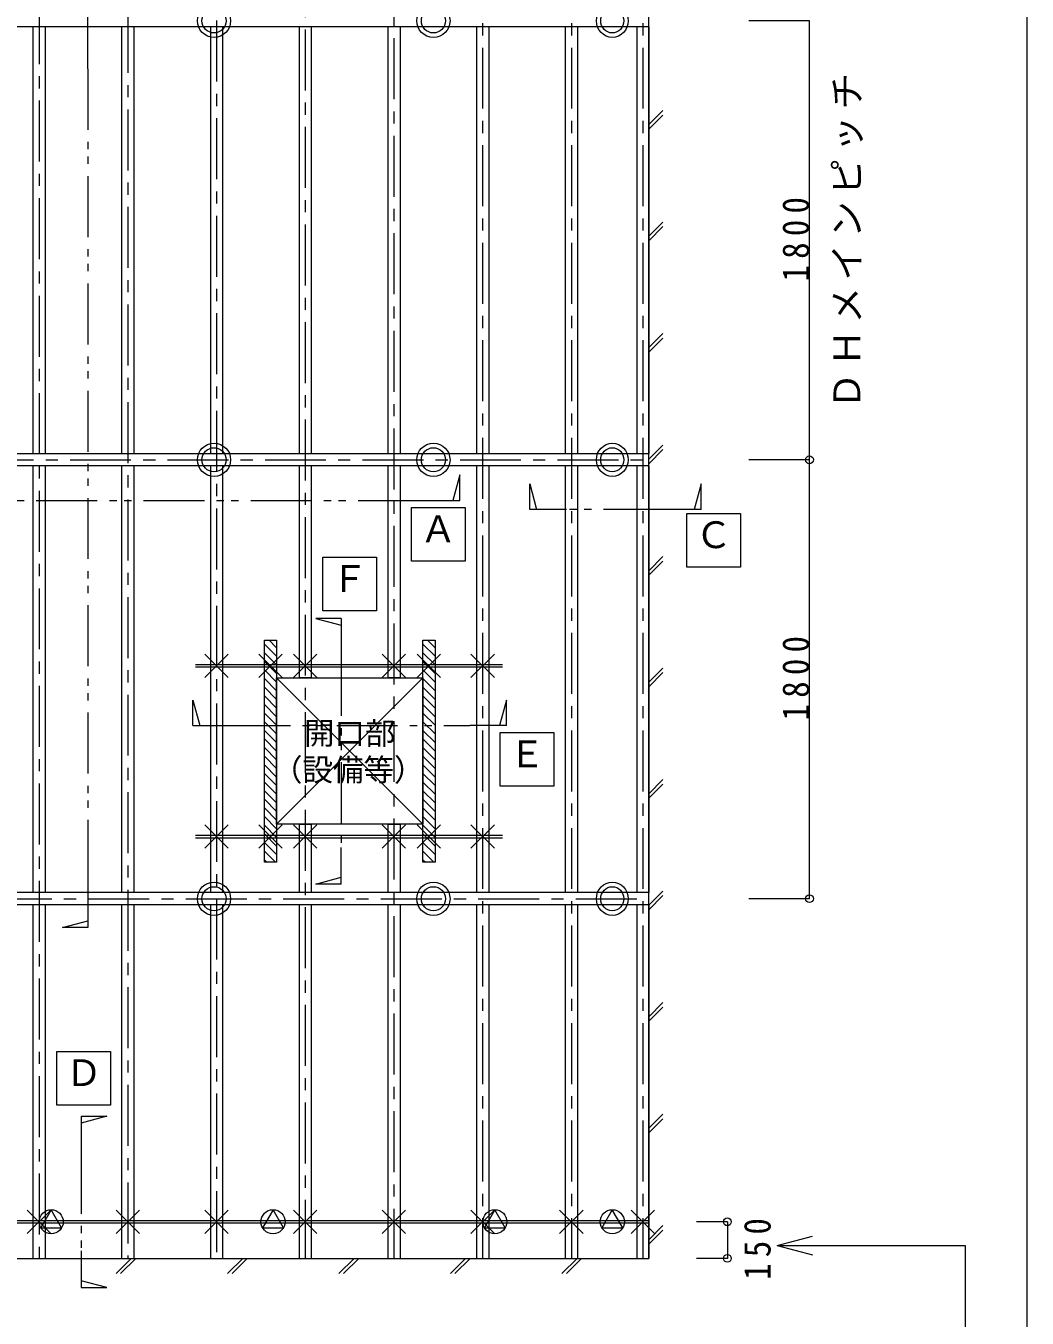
# Model space of a CAD drawing. Units: millimetres on the paper, enlarged 20 times, with parts at other scales. Extents: x -4155 to 4045, y -2866 to 2834.
# Drawn here: x -2541 to -898, y -811 to 1309 of the extents above; entities that cross this region are included whole.
import ezdxf
from ezdxf.enums import TextEntityAlignment as Align

# ---------------------------------------------------------------- set-up
doc = ezdxf.new("R2010")
doc.units = ezdxf.units.MM
doc.header["$LTSCALE"] = 20
doc.linetypes.add('CHAIN1', pattern=[8, 5, -1, 1, -1])
doc.linetypes.add('DOUBLE_CHAIN1', pattern=[8.8, 5, -1, 0.6, -0.6, 0.6, -1])
for name, color, linetype, lineweight in [('0-0_基本', 7, 'Continuous', 9), ('0-1_軸組', 7, 'Continuous', 9), ('0-2_インサート', 7, 'Continuous', 9), ('0-3_文字', 7, 'Continuous', 9), ('0-4_ブレース', 7, 'Continuous', 9), ('F-1_レイアウト', 7, 'Continuous', 9)]:
    doc.layers.add(name, color=color, linetype=linetype, lineweight=lineweight)
doc.styles.add('ＭＳ ゴシック', font='')
doc.styles.get('ＭＳ ゴシック').set_extended_font_data('MS Gothic')

msp = doc.modelspace()

# ---------------------------------------------------------------- linework, layer by layer
at = {"layer": '0-0_基本', "color": 4, "linetype": 'CHAIN1'}
for p, q in [((-1791.6, 2233.18), (-1791.6, -712.67)), ((-1646, 2233.18), (-1646, -712.67)), ((-1528.8, 2233.18), (-1528.8, -712.67)), ((-1937.2, 2088.7), (-1937.2, -712.67)), ((-2082.8, 1943.1), (-2082.8, -712.67)), ((-2228.4, 1797.5), (-2228.4, -712.67)), ((-2374, 1651.9), (-2374, -712.67)), ((-2519.6, 1506.3), (-2519.6, -712.67)), ((-3428.72, 597.18), (-1518.8, 597.18)), ((-3718.8, -122.82), (-1518.8, -122.82))]:
    msp.add_line(p, q, dxfattribs=at)
at = {"layer": '0-0_基本'}
for p, q in [((-1518.8, -712.67), (-1518.8, 2233.18)), ((-1518.8, 1146.94), (-1495.66, 1170.08)), ((-1518.8, 1139.49), (-1495.66, 1162.63)), ((-1518.8, 964.03), (-1495.66, 987.17)), ((-1518.8, 956.57), (-1495.66, 979.71)), ((-1518.8, 781.11), (-1495.66, 804.25)), ((-1518.8, 773.66), (-1495.66, 796.8)), ((-1518.8, 598.2), (-1495.66, 621.34)), ((-1518.8, 590.75), (-1495.66, 613.89)), ((-1518.8, 415.29), (-1495.66, 438.43)), ((-1518.8, 415.29), (-1495.66, 438.43)), ((-1518.8, 407.83), (-1495.66, 430.98)), ((-1518.8, 407.83), (-1495.66, 430.98)), ((-2247.67, 240.05), (-2209.14, 278.59)), ((-2247.67, 278.59), (-2209.14, 240.05)), ((-2159.03, 240.05), (-2120.49, 278.59)), ((-2159.03, 278.59), (-2120.49, 240.05)), ((-2102.07, 240.05), (-2063.54, 278.59)), ((-2102.07, 278.59), (-2063.54, 240.05)), ((-1956.47, 240.05), (-1917.94, 278.59)), ((-1956.47, 278.59), (-1917.94, 240.05)), ((-1899.03, 240.05), (-1860.49, 278.59)), ((-1899.03, 278.59), (-1860.49, 240.05)), ((-1810.87, 240.05), (-1772.34, 278.59)), ((-1810.87, 278.59), (-1772.34, 240.05)), ((-2262.95, 261.32), (-1759.01, 261.32)), ((-2262.95, 257.32), (-1759.01, 257.32)), ((-1518.8, 232.37), (-1495.66, 255.51)), ((-1518.8, 224.92), (-1495.66, 248.06)), ((-1518.8, 49.46), (-1495.66, 72.6)), ((-1518.8, 42.01), (-1495.66, 65.15)), ((-2262.95, -18.68), (-1759.01, -18.68)), ((-2247.67, -39.95), (-2209.14, -1.41)), ((-2247.67, -1.41), (-2209.14, -39.95)), ((-2159.03, -39.95), (-2120.49, -1.41)), ((-2159.03, -1.41), (-2120.49, -39.95)), ((-2102.07, -39.95), (-2063.54, -1.41)), ((-2102.07, -1.41), (-2063.54, -39.95)), ((-1956.47, -39.95), (-1917.94, -1.41)), ((-1956.47, -1.41), (-1917.94, -39.95)), ((-1899.03, -39.95), (-1860.49, -1.41)), ((-1899.03, -1.41), (-1860.49, -39.95)), ((-1810.87, -39.95), (-1772.34, -1.41)), ((-1810.87, -1.41), (-1772.34, -39.95)), ((-2262.95, -22.68), (-1759.01, -22.68)), ((-1518.8, -133.45), (-1495.66, -110.31)), ((-1518.8, -140.91), (-1495.66, -117.76)), ((-1518.8, -316.37), (-1495.66, -293.23)), ((-1518.8, -323.82), (-1495.66, -300.68)), ((-1518.8, -499.28), (-1495.66, -476.14)), ((-1518.8, -506.73), (-1495.66, -483.59)), ((-2538.87, -671.94), (-2500.34, -633.41)), ((-2538.87, -633.41), (-2500.34, -671.94)), ((-2393.27, -671.94), (-2354.74, -633.41)), ((-2393.27, -633.41), (-2354.74, -671.94)), ((-2247.67, -671.94), (-2209.14, -633.41)), ((-2247.67, -633.41), (-2209.14, -671.94)), ((-2102.07, -671.94), (-2063.54, -633.41)), ((-2102.07, -633.41), (-2063.54, -671.94)), ((-1956.47, -671.94), (-1917.94, -633.41)), ((-1956.47, -633.41), (-1917.94, -671.94)), ((-1810.87, -671.94), (-1772.34, -633.41)), ((-1810.87, -633.41), (-1772.34, -671.94)), ((-1665.27, -671.94), (-1626.74, -633.41)), ((-1665.27, -633.41), (-1626.74, -671.94)), ((-1548.07, -671.94), (-1509.54, -633.41)), ((-1548.07, -633.41), (-1509.54, -671.94)), ((-3718.8, -650.67), (-1518.8, -650.67)), ((-3718.8, -654.67), (-1518.8, -654.67)), ((-1518.8, -682.19), (-1495.66, -659.05)), ((-1518.8, -689.64), (-1495.66, -666.5)), ((-3718.8, -712.67), (-1518.8, -712.67)), ((-2393.24, -737.7), (-2368.22, -712.67)), ((-2385.79, -737.7), (-2360.77, -712.67)), ((-2210.33, -737.7), (-2185.31, -712.67)), ((-2202.88, -737.7), (-2177.85, -712.67)), ((-2027.42, -737.7), (-2002.39, -712.67)), ((-2019.96, -737.7), (-1994.94, -712.67)), ((-1844.5, -737.7), (-1819.48, -712.67)), ((-1837.05, -737.7), (-1812.03, -712.67)), ((-1661.59, -737.7), (-1636.57, -712.67)), ((-1654.14, -737.7), (-1629.11, -712.67))]:
    msp.add_line(p, q, dxfattribs=at)
at = {"layer": '0-1_軸組'}
for p, q in [((-1518.8, 1307.18), (-2718.72, 1307.18)), ((-2529.6, 1307.18), (-2529.6, 607.18)), ((-2509.6, 1307.18), (-2509.6, 607.18)), ((-2384, 1307.18), (-2384, 607.18)), ((-2364, 1307.18), (-2364, 607.18)), ((-2238.4, 1307.18), (-2238.4, 607.18)), ((-2218.4, 1307.18), (-2218.4, 607.18)), ((-2092.8, 1307.18), (-2092.8, 607.18)), ((-2072.8, 1307.18), (-2072.8, 607.18)), ((-1947.2, 1307.18), (-1947.2, 607.18)), ((-1927.2, 1307.18), (-1927.2, 607.18)), ((-1801.6, 1307.18), (-1801.6, 607.18)), ((-1781.6, 1307.18), (-1781.6, 607.18)), ((-1656, 1307.18), (-1656, 607.18)), ((-1636, 1307.18), (-1636, 607.18)), ((-1538.8, 1307.18), (-1538.8, 607.18)), ((-1518.8, 1307.18), (-1518.8, 607.18)), ((-1518.8, 607.18), (-3418.72, 607.18)), ((-1518.8, 587.18), (-3438.72, 587.18)), ((-2529.6, 587.18), (-2529.6, -112.82)), ((-2509.6, 587.18), (-2509.6, -112.82)), ((-2384, 587.18), (-2384, -112.82)), ((-2364, 587.18), (-2364, -112.82)), ((-2238.4, 587.18), (-2238.4, -112.82)), ((-2218.4, 587.18), (-2218.4, -112.82)), ((-2092.8, 587.18), (-2092.8, 239.32)), ((-2072.8, 587.18), (-2072.8, 239.32)), ((-1947.2, 587.18), (-1947.2, 239.32)), ((-1927.2, 587.18), (-1927.2, 239.32)), ((-1801.6, 587.18), (-1801.6, -112.82)), ((-1781.6, 587.18), (-1781.6, -112.82)), ((-1656, 587.18), (-1656, -112.82)), ((-1636, 587.18), (-1636, -112.82)), ((-1538.8, 587.18), (-1538.8, -112.82)), ((-1518.8, 587.18), (-1518.8, -112.82)), ((-2149.76, -62.92), (-2149.76, 301.08)), ((-2149.76, 301.08), (-2129.76, 301.08)), ((-2141.88, 301.08), (-2129.76, 288.96)), ((-2129.76, 301.08), (-2129.76, -62.92)), ((-1889.76, -62.92), (-1889.76, 301.08)), ((-1889.76, 301.08), (-1869.76, 301.08)), ((-1881.88, 301.08), (-1869.76, 288.96)), ((-1869.76, 301.08), (-1869.76, -62.92)), ((-2149.76, 294.81), (-2129.76, 274.81)), ((-2149.76, 280.67), (-2129.76, 260.67)), ((-1889.76, 294.81), (-1869.76, 274.81)), ((-1889.76, 280.67), (-1869.76, 260.67)), ((-2149.76, 266.53), (-2129.76, 246.53)), ((-1889.76, 266.53), (-1869.76, 246.53)), ((-2149.76, 252.39), (-2129.76, 232.39)), ((-2149.76, 238.24), (-2129.76, 218.24)), ((-2072.8, 239.32), (-2092.8, 239.32)), ((-1927.2, 239.32), (-1947.2, 239.32)), ((-1889.76, 252.39), (-1869.76, 232.39)), ((-1889.76, 238.24), (-1869.76, 218.24)), ((-2149.76, 224.1), (-2129.76, 204.1)), ((-1889.76, 224.1), (-1869.76, 204.1)), ((-2149.76, 209.96), (-2129.76, 189.96)), ((-2149.76, 195.82), (-2129.76, 175.82)), ((-1889.76, 209.96), (-1869.76, 189.96)), ((-1889.76, 195.82), (-1869.76, 175.82)), ((-2149.76, 181.68), (-2129.76, 161.68)), ((-1889.76, 181.68), (-1869.76, 161.68)), ((-2149.76, 167.53), (-2129.76, 147.53)), ((-2149.76, 153.39), (-2129.76, 133.39)), ((-1889.76, 167.53), (-1869.76, 147.53)), ((-1889.76, 153.39), (-1869.76, 133.39)), ((-2149.76, 139.25), (-2129.76, 119.25)), ((-1889.76, 139.25), (-1869.76, 119.25)), ((-2149.76, 125.11), (-2129.76, 105.11)), ((-2149.76, 110.97), (-2129.76, 90.97)), ((-1889.76, 125.11), (-1869.76, 105.11)), ((-1889.76, 110.97), (-1869.76, 90.97)), ((-2149.76, 96.82), (-2129.76, 76.82)), ((-1889.76, 96.82), (-1869.76, 76.82)), ((-2149.76, 82.68), (-2129.76, 62.68)), ((-2149.76, 68.54), (-2129.76, 48.54)), ((-1889.76, 82.68), (-1869.76, 62.68)), ((-1889.76, 68.54), (-1869.76, 48.54)), ((-2149.76, 54.4), (-2129.76, 34.4)), ((-1889.76, 54.4), (-1869.76, 34.4)), ((-2149.76, 40.25), (-2129.76, 20.25)), ((-2149.76, 26.11), (-2129.76, 6.11)), ((-1889.76, 40.25), (-1869.76, 20.25)), ((-1889.76, 26.11), (-1869.76, 6.11)), ((-2149.76, 11.97), (-2129.76, -8.03)), ((-1889.76, 11.97), (-1869.76, -8.03)), ((-2149.76, -2.17), (-2129.76, -22.17)), ((-2149.76, -16.31), (-2129.76, -36.31)), ((-2092.8, -0.68), (-2092.8, -52.92)), ((-2092.8, -0.68), (-2072.8, -0.68)), ((-2092.8, -0.68), (-2092.8, -112.82)), ((-2072.8, -0.68), (-2072.8, -52.92)), ((-2072.8, -0.68), (-2072.8, -112.82)), ((-1947.2, -0.68), (-1947.2, -52.92)), ((-1947.2, -0.68), (-1927.2, -0.68)), ((-1947.2, -0.68), (-1947.2, -112.82)), ((-1927.2, -0.68), (-1927.2, -52.92)), ((-1927.2, -0.68), (-1927.2, -112.82)), ((-1889.76, -2.17), (-1869.76, -22.17)), ((-1889.76, -16.31), (-1869.76, -36.31)), ((-2149.76, -30.46), (-2129.76, -50.46)), ((-1889.76, -30.46), (-1869.76, -50.46)), ((-2149.76, -44.6), (-2131.43, -62.92)), ((-2149.76, -58.74), (-2145.58, -62.92)), ((-2129.76, -62.92), (-2149.76, -62.92)), ((-1889.76, -44.6), (-1871.43, -62.92)), ((-1889.76, -58.74), (-1885.58, -62.92)), ((-1869.76, -62.92), (-1889.76, -62.92)), ((-1518.8, -112.82), (-3718.8, -112.82)), ((-1518.8, -132.82), (-3718.8, -132.82)), ((-2529.6, -132.82), (-2529.6, -712.67)), ((-2509.6, -132.82), (-2509.6, -712.67)), ((-2384, -132.82), (-2384, -712.67)), ((-2364, -132.82), (-2364, -712.67)), ((-2238.4, -132.82), (-2238.4, -712.67)), ((-2218.4, -132.82), (-2218.4, -712.67)), ((-2092.8, -132.82), (-2092.8, -712.67)), ((-2072.8, -132.82), (-2072.8, -712.67)), ((-1947.2, -132.82), (-1947.2, -712.67)), ((-1927.2, -132.82), (-1927.2, -712.67)), ((-1801.6, -132.82), (-1801.6, -712.67)), ((-1781.6, -132.82), (-1781.6, -712.67)), ((-1656, -132.82), (-1656, -712.67)), ((-1636, -132.82), (-1636, -712.67)), ((-1538.8, -132.82), (-1538.8, -712.67)), ((-1518.8, -132.82), (-1518.8, -712.67))]:
    msp.add_line(p, q, dxfattribs=at)
at = {"layer": '0-2_インサート'}
for p, q in [((-2499.6, -632.9), (-2516.73, -662.56)), ((-2482.47, -662.56), (-2499.6, -632.9)), ((-2135.6, -632.9), (-2152.73, -662.56)), ((-2118.47, -662.56), (-2135.6, -632.9)), ((-1771.6, -632.9), (-1788.73, -662.56)), ((-1754.47, -662.56), (-1771.6, -632.9)), ((-1578.8, -632.9), (-1595.93, -662.56)), ((-1561.67, -662.56), (-1578.8, -632.9)), ((-2516.73, -662.56), (-2482.47, -662.56)), ((-2152.73, -662.56), (-2118.47, -662.56)), ((-1788.73, -662.56), (-1754.47, -662.56)), ((-1595.93, -662.56), (-1561.67, -662.56))]:
    msp.add_line(p, q, dxfattribs=at)
for centre, radius in [((-2232.4, 1317.18), 27.25), ((-2232.4, 1317.18), 19.78), ((-1872.4, 1317.18), 27.25), ((-1872.4, 1317.18), 19.78), ((-2232.4, 597.18), 27.25), ((-2232.4, 597.18), 19.78), ((-1872.4, 597.18), 27.25), ((-1872.4, 597.18), 19.78), ((-2232.4, -122.82), 27.25), ((-2232.4, -122.82), 19.78), ((-1872.4, -122.82), 27.25), ((-1872.4, -122.82), 19.78), ((-2499.6, -652.67), 19.78), ((-2135.6, -652.67), 19.78), ((-1771.6, -652.67), 19.78), ((-1578.8, -652.67), 19.78)]:
    msp.add_circle(centre, radius, dxfattribs=at)
for centre, major_axis in [((-1578.8, 1317.18), (0, 27.25)), ((-1578.8, 1317.18), (0, 19.78)), ((-1578.8, 597.18), (0, 27.25)), ((-1578.8, 597.18), (0, 19.78)), ((-1578.8, -122.82), (0, 27.25)), ((-1578.8, -122.82), (0, 19.78))]:
    msp.add_ellipse(centre, major_axis=major_axis, ratio=0.95783, dxfattribs=at)
at = {"layer": '0-3_文字'}
for p, q in [((-2439.35, 1238.49), (-2439.35, 1363.88)), ((-2439.35, 1238.49), (-2439.35, 1363.88)), ((-1255.19, 597.18), (-1354.49, 597.18)), ((-1255.19, -122.82), (-1255.19, 597.18)), ((-1829.25, 572.54), (-1840.46, 530.69)), ((-1829.25, 530.69), (-1829.25, 572.54)), ((-1714.19, 557.6), (-1702.98, 515.75)), ((-1714.19, 515.75), (-1714.19, 557.6)), ((-1433.15, 557.6), (-1444.37, 515.75)), ((-1433.15, 515.75), (-1433.15, 557.6)), ((-1954.64, 530.69), (-1829.25, 530.69)), ((-1908.39, 518.98), (-1820.39, 518.98)), ((-1908.39, 430.98), (-1908.39, 518.98)), ((-1820.39, 518.98), (-1820.39, 430.98)), ((-1654.19, 515.75), (-1714.19, 515.75)), ((-1433.15, 515.75), (-1493.15, 515.75)), ((-1456.57, 509.25), (-1368.57, 509.25)), ((-1456.57, 421.25), (-1456.57, 509.25)), ((-1368.57, 509.25), (-1368.57, 421.25)), ((-2053.99, 437.25), (-1965.99, 437.25)), ((-2053.99, 349.25), (-2053.99, 437.25)), ((-1965.99, 437.25), (-1965.99, 349.25)), ((-1820.39, 430.98), (-1908.39, 430.98)), ((-1368.57, 421.25), (-1456.57, 421.25)), ((-1965.99, 349.25), (-2053.99, 349.25)), ((-2065.33, 337.05), (-2023.49, 325.84)), ((-2023.49, 337.05), (-2065.33, 337.05)), ((-2023.49, 337.05), (-2023.49, 277.05)), ((-2267.06, 203.06), (-2255.84, 161.21)), ((-2267.06, 161.21), (-2267.06, 203.06)), ((-1752.46, 203.06), (-1763.67, 161.21)), ((-1752.46, 161.21), (-1752.46, 203.06)), ((-2267.06, 161.21), (-2207.06, 161.21)), ((-1752.46, 161.21), (-1812.46, 161.21)), ((-1762.79, 149.69), (-1674.79, 149.69)), ((-1762.79, 61.69), (-1762.79, 149.69)), ((-1674.79, 149.69), (-1674.79, 61.69)), ((-1674.79, 61.69), (-1762.79, 61.69)), ((-2023.49, -98.9), (-2023.49, -38.9)), ((-2439.35, -44.65), (-2439.35, -170.05)), ((-2439.35, -44.65), (-2439.35, -170.05)), ((-2065.33, -98.9), (-2023.49, -87.69)), ((-2023.49, -98.9), (-2065.33, -98.9)), ((-1255.19, -122.82), (-1354.49, -122.82)), ((-2481.19, -170.05), (-2439.35, -158.83)), ((-2481.19, -170.05), (-2439.35, -158.83)), ((-2439.35, -170.05), (-2481.19, -170.05)), ((-2439.35, -170.05), (-2481.19, -170.05)), ((-2490.14, -373.18), (-2402.14, -373.18)), ((-2490.14, -461.18), (-2490.14, -373.18)), ((-2402.14, -373.18), (-2402.14, -461.18)), ((-2402.14, -461.18), (-2490.14, -461.18)), ((-2450.41, -479.51), (-2450.41, -539.51)), ((-2408.56, -479.51), (-2450.41, -490.72)), ((-2450.41, -479.51), (-2408.56, -479.51)), ((-1389.95, -652.67), (-1440.72, -652.67)), ((-1389.95, -652.67), (-1389.95, -712.67)), ((-1308.03, -691.56), (-1250.07, -676.03)), ((-1308.03, -691.56), (-1250.07, -707.09)), ((-1308.03, -691.56), (-999.55, -691.56)), ((-999.55, -691.56), (-999.55, -1150.81)), ((-2450.41, -700.54), (-2450.41, -760.54)), ((-1389.95, -712.67), (-1440.72, -712.67)), ((-2408.56, -760.54), (-2450.41, -749.33)), ((-2450.41, -760.54), (-2408.56, -760.54))]:
    msp.add_line(p, q, dxfattribs=at)
at = {"layer": '0-3_文字', "color": 4, "linetype": 'DOUBLE_CHAIN1'}
for p, q in [((-2439.35, 1238.49), (-2439.35, -44.65)), ((-2439.35, 1238.49), (-2439.35, -44.65)), ((-3228.1, 530.69), (-1954.64, 530.69)), ((-1493.15, 515.75), (-1654.19, 515.75)), ((-2023.49, 277.05), (-2023.49, -38.9)), ((-2207.06, 161.21), (-1812.46, 161.21)), ((-2450.41, -539.51), (-2450.41, -700.54))]:
    msp.add_line(p, q, dxfattribs=at)
at = {"layer": '0-3_文字'}
msp.add_lwpolyline([(-1255.19, 597.18), (-1255.19, 1317.18), (-1354.49, 1317.18)], dxfattribs=at)
for centre in [(-1255.19, 597.18), (-1255.19, -122.82), (-1389.95, -652.67), (-1389.95, -712.67)]:
    msp.add_circle(centre, 6.38, dxfattribs=at)
at = {"layer": '0-4_ブレース'}
for p, q in [((-2129.76, -0.68), (-1889.76, 239.32)), ((-2129.76, 239.32), (-1889.76, -0.68))]:
    msp.add_line(p, q, dxfattribs=at)
msp.add_lwpolyline([(-2129.76, 239.32), (-1889.76, 239.32), (-1889.76, -0.68), (-2129.76, -0.68)], close=True, dxfattribs=at)
at = {"layer": 'F-1_レイアウト'}
msp.add_line((-897.93, -2505.65), (-897.93, 2834.35), dxfattribs=at)

# ---------------------------------------------------------------- texts
at = {"layer": '0-3_文字', "style": 'ＭＳ ゴシック'}
for s, height, p in [('Ａ', 43.99, (-1894.46, 448.8)), ('Ｃ', 43.99, (-1442.64, 439.07)), ('Ｆ', 43.99, (-2040.06, 367.07)), ('開口部', 36.66, (-2084.76, 119.32)), ('Ｅ', 43.99, (-1748.86, 79.51)), ('（設備等）', 36.66, (-2137.14, 59.32)), ('Ｄ', 43.99, (-2476.21, -443.36))]:
    msp.add_text(s, height=height, dxfattribs=at).set_placement(p, align=Align.BOTTOM_LEFT)
at = {"layer": '0-3_文字', "char_height": 43.99, "attachment_point": 7, "rotation": 90, "style": 'ＭＳ ゴシック'}
for s, insert in [('\\T1.17;ＤＨメインピッチ', (-1167.29, 680.41)), ('\\T1.38;\\W0.9;1800', (-1255.19, 889.68)), ('\\T1.38;\\W0.9;1800', (-1255.19, 169.68)), ('\\T1.38;\\W0.9;150', (-1318.29, -747.96))]:
    msp.add_mtext(s, dxfattribs=dict(at, insert=insert))

doc.saveas('drawing.dxf')
